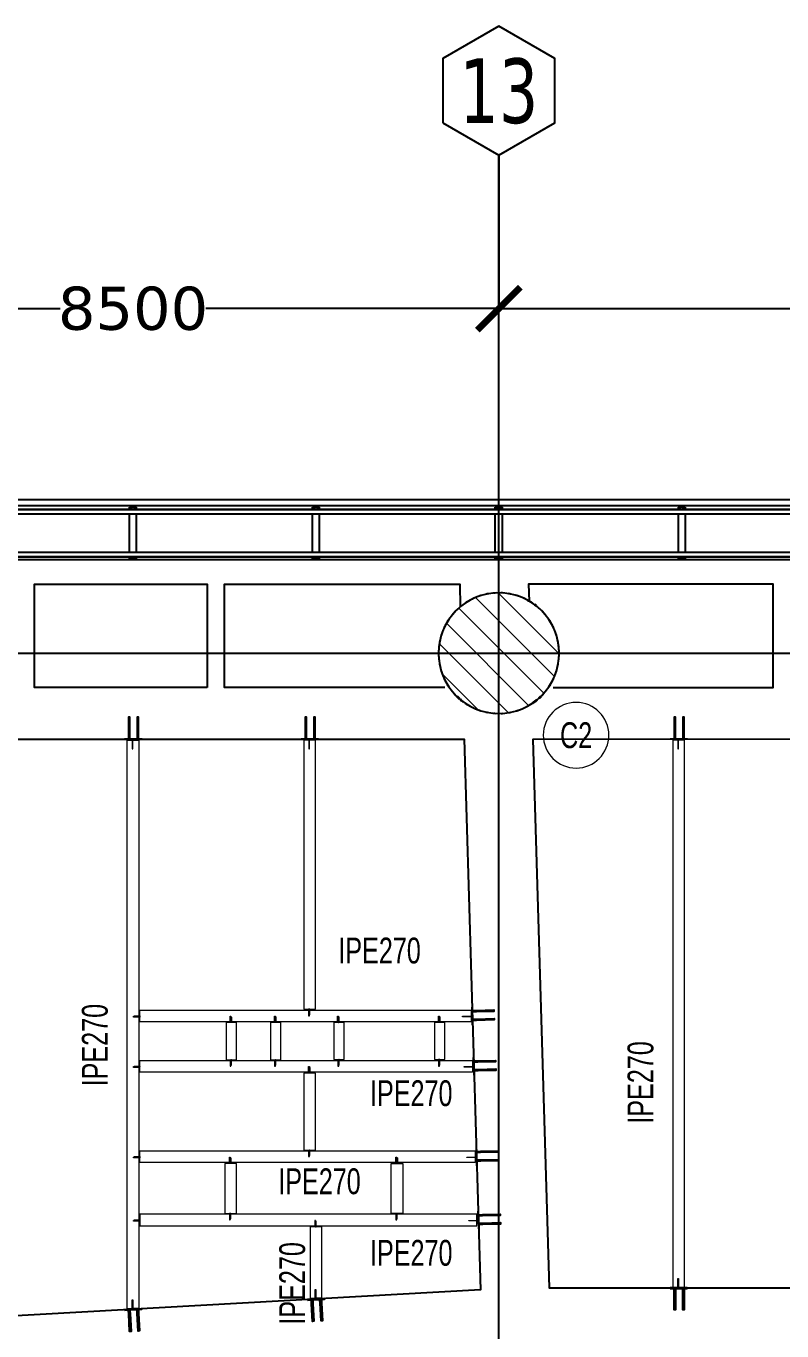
# Model space of a CAD drawing. Header units: millimetres. Extents: x -6598 to 74598, y -11659 to 33736.
# Drawn here: x 45507 to 54289, y 17631 to 32781 of the extents above; entities that cross this region are included whole.
import ezdxf
from ezdxf.enums import TextEntityAlignment as Align

# ---------------------------------------------------------------- set-up
doc = ezdxf.new("R2010")
doc.units = ezdxf.units.MM
for name, color, linetype, lineweight in [('0-3', 50, 'Continuous', 5), ('E_B_PLACA-1', 10, 'Continuous', 25), ('E_B_PLACA-2', 31, 'Continuous', 25), ('E_COLUMNAS', 1, 'Continuous', 18), ('E_COLUMNAS-2', 1, 'Continuous', 25), ('E_COLUMNAS-4', 1, 'Continuous', 35), ('E_TEXTO', 3, 'Continuous', 9), ('E_VIGAS-1', 31, 'Continuous', 25), ('E_VIGAS-2', 10, 'Continuous', 25), ('HCB-VIGAS', 4, 'Continuous', 15), ('S-COLS-HDLN-1', 52, 'Continuous', 35)]:
    doc.layers.add(name, color=color, linetype=linetype, lineweight=lineweight)
for name, color, linetype in [('COTAS', 8, 'Continuous'), ('HCB-EJES', 1, 'Continuous'), ('HCB-PLATINAS', 5, 'Continuous'), ('HCB-ROTULOS', 2, 'Continuous')]:
    doc.layers.add(name, color=color, linetype=linetype)
doc.styles.add('Arial Narrow', font='', dxfattribs={"width": 0.85, "height": 0.3})
doc.styles.add('Arial Narrow_2', font='', dxfattribs={"width": 0.85, "height": 0.3})
doc.styles.add('ROMANT', font='romant.shx', dxfattribs={"width": 0.8})
doc.styles.add('VERDANA', font='verdana.ttf')
doc.styles.get('Arial Narrow').set_extended_font_data('Arial Narrow')
doc.styles.get('Arial Narrow_2').set_extended_font_data('Arial Narrow')
doc.dimstyles.new('1.125', dxfattribs={"dimscale": 0, "dimtxt": 500, "dimasz": 500, "dimexe": 4, "dimexo": 4, "dimgap": 15, "dimtad": 0, "dimdec": 0, "dimzin": 4, "dimdsep": 46, "dimtxsty": 'ROMANT', "dimblk": 'ARCHTICK', "dimcen": -10, "dimclrd": 256, "dimclrt": 3, "dimadec": 0, "dimazin": 0, "dimtfac": 1, "dimtdec": 0, "dimtix": 1, "dimtmove": 0, "dimatfit": 0, "dimldrblk": 'OBLIQUE', "dimfxl": 0.05, "dimtolj": 1, "dimtzin": 0, "dimarcsym": 0})

# ---------------------------------------------------------------- blocks, each defined once
blk = doc.blocks.new('EST_SFM_VIGA-METALICA-SECCION-C - EST_SFM_VIGA-METALICA-UPN160-1558388-_30_00m_N_E_-NIVEL-8 DOC')
at = {"layer": 'E_VIGAS-1'}
for p, q in [((30.124, 0.018), (-30.263, 0.018)), ((-30.258, -0.047), (30.118, -0.047))]:
    blk.add_line(p, q, dxfattribs=at)
blk = doc.blocks.new('EST_SFM_VIGA-METALICA-SECCION-C - EST_SFM_VIGA-METALICA-UPN100-1526554-_30_00m_N_E_-NIVEL-8 DOC')
at = {"layer": 'E_VIGAS-2'}
for p, q in [((34.942, 0.018), (-34.929, 0.018)), ((-34.929, -0.032), (34.942, -0.032))]:
    blk.add_line(p, q, dxfattribs=at)
blk = doc.blocks.new('EST_SFM_VIGA-METALICA-SECCION-C - EST_SFM_VIGA-METALICA-UPN100-1526616-_30_00m_N_E_-NIVEL-8 DOC')
at = {"layer": 'E_VIGAS-2'}
for p, q in [((34.044, 0.032), (-34.827, 0.032)), ((-34.827, -0.018), (34.044, -0.018))]:
    blk.add_line(p, q, dxfattribs=at)
blk = doc.blocks.new('DCTIB_CNI_EST_MOD-1A-FAC_0001_rvt-2-_30_00m_N_E_-NIVEL-8 DOC')
at = {"layer": 'E_B_PLACA-1'}
for p, q in [((-75.147, 167.83), (-5.177, 167.83)), ((-5.727, 167.28), (-74.597, 167.28))]:
    blk.add_line(p, q, dxfattribs=at)
at = {"layer": 'E_B_PLACA-2'}
for p, q in [((-5.177, 167.83), (-75.147, 167.83)), ((-74.597, 167.28), (-5.727, 167.28))]:
    blk.add_line(p, q, dxfattribs=at)
at = {"layer": 'E_VIGAS-1'}
for p, q in [((-27.454, 167.859), (-27.426, 167.859)), ((-27.454, 167.858), (-27.454, 167.859)), ((-27.372, 167.858), (-27.454, 167.858)), ((-27.454, 167.83), (-27.454, 167.858)), ((-27.415, 167.864), (-27.415, 167.878)), ((-27.415, 167.859), (-27.415, 167.864)), ((-27.41, 167.878), (-27.41, 167.864)), ((-27.41, 167.864), (-27.41, 167.859)), ((-27.399, 167.859), (-27.372, 167.859)), ((-27.372, 167.859), (-27.372, 167.858)), ((-27.372, 167.83), (-27.372, 167.858)), ((-25.328, 167.859), (-25.3, 167.859)), ((-25.328, 167.858), (-25.328, 167.859)), ((-25.246, 167.858), (-25.328, 167.858)), ((-25.328, 167.83), (-25.328, 167.858)), ((-25.29, 167.864), (-25.29, 167.878)), ((-25.29, 167.859), (-25.29, 167.864)), ((-25.285, 167.878), (-25.285, 167.864)), ((-25.285, 167.864), (-25.285, 167.859)), ((-25.274, 167.859), (-25.246, 167.859)), ((-25.246, 167.859), (-25.246, 167.858)), ((-25.246, 167.83), (-25.246, 167.858)), ((-23.203, 167.859), (-23.175, 167.859)), ((-23.203, 167.858), (-23.203, 167.859)), ((-23.121, 167.858), (-23.203, 167.858)), ((-23.203, 167.83), (-23.203, 167.858)), ((-23.164, 167.864), (-23.164, 167.878)), ((-23.164, 167.859), (-23.164, 167.864)), ((-23.159, 167.878), (-23.159, 167.864)), ((-23.159, 167.864), (-23.159, 167.859)), ((-23.149, 167.859), (-23.121, 167.859)), ((-23.121, 167.859), (-23.121, 167.858)), ((-23.121, 167.83), (-23.121, 167.858)), ((-21.078, 167.858), (-21.078, 167.859)), ((-21.078, 167.859), (-21.05, 167.859)), ((-20.996, 167.858), (-21.078, 167.858)), ((-21.078, 167.858), (-21.078, 167.83)), ((-21.04, 167.864), (-21.04, 167.878)), ((-21.04, 167.859), (-21.04, 167.864)), ((-21.035, 167.878), (-21.035, 167.864)), ((-21.035, 167.864), (-21.035, 167.859)), ((-21.024, 167.859), (-20.996, 167.859)), ((-20.996, 167.859), (-20.996, 167.858)), ((-20.996, 167.858), (-20.996, 167.83)), ((-27.454, 167.26), (-27.454, 167.28)), ((-27.372, 167.26), (-27.454, 167.26)), ((-27.372, 167.26), (-27.372, 167.28)), ((-25.328, 167.263), (-25.328, 167.28)), ((-25.246, 167.263), (-25.328, 167.263)), ((-25.246, 167.263), (-25.246, 167.28)), ((-23.203, 167.263), (-23.203, 167.28)), ((-23.121, 167.263), (-23.203, 167.263)), ((-23.121, 167.263), (-23.121, 167.28)), ((-21.078, 167.28), (-21.078, 167.263)), ((-20.996, 167.263), (-21.078, 167.263)), ((-20.996, 167.28), (-20.996, 167.263))]:
    blk.add_line(p, q, dxfattribs=at)
for points, knots in [([(-27.415, 167.864), (-27.415, 167.863), (-27.415, 167.862), (-27.417, 167.86), (-27.419, 167.86), (-27.42, 167.859), (-27.421, 167.859), (-27.423, 167.859), (-27.424, 167.859), (-27.426, 167.859)], [0, 0, 0, 0, 0.285714, 0.428571, 0.571429, 0.678571, 0.732143, 0.785714, 1, 1, 1, 1]), ([(-27.426, 167.859), (-27.425, 167.859), (-27.423, 167.859), (-27.421, 167.859), (-27.419, 167.86), (-27.417, 167.86), (-27.415, 167.862), (-27.415, 167.863), (-27.415, 167.864)], [0, 0, 0, 0, 0.142857, 0.285714, 0.428571, 0.571429, 0.785714, 1, 1, 1, 1]), ([(-27.41, 167.864), (-27.41, 167.863), (-27.41, 167.862), (-27.408, 167.86), (-27.407, 167.86), (-27.405, 167.859), (-27.404, 167.859), (-27.402, 167.859), (-27.401, 167.859), (-27.399, 167.859)], [0, 0, 0, 0, 0.285714, 0.428571, 0.571429, 0.678571, 0.732143, 0.785714, 1, 1, 1, 1]), ([(-27.399, 167.859), (-27.4, 167.859), (-27.402, 167.859), (-27.404, 167.859), (-27.406, 167.86), (-27.408, 167.86), (-27.41, 167.862), (-27.41, 167.863), (-27.41, 167.864)], [0, 0, 0, 0, 0.142857, 0.285714, 0.428571, 0.571429, 0.785714, 1, 1, 1, 1]), ([(-25.29, 167.864), (-25.29, 167.863), (-25.29, 167.862), (-25.292, 167.86), (-25.293, 167.86), (-25.295, 167.859), (-25.296, 167.859), (-25.297, 167.859), (-25.299, 167.859), (-25.3, 167.859)], [0, 0, 0, 0, 0.285714, 0.428571, 0.571429, 0.678571, 0.732143, 0.785714, 1, 1, 1, 1]), ([(-25.3, 167.859), (-25.299, 167.859), (-25.298, 167.859), (-25.295, 167.859), (-25.293, 167.86), (-25.291, 167.86), (-25.29, 167.862), (-25.29, 167.863), (-25.29, 167.864)], [0, 0, 0, 0, 0.142857, 0.285714, 0.428571, 0.571429, 0.785714, 1, 1, 1, 1]), ([(-25.285, 167.864), (-25.285, 167.863), (-25.284, 167.862), (-25.283, 167.86), (-25.281, 167.86), (-25.28, 167.859), (-25.279, 167.859), (-25.277, 167.859), (-25.275, 167.859), (-25.274, 167.859)], [0, 0, 0, 0, 0.285714, 0.428571, 0.571429, 0.678571, 0.732143, 0.785714, 1, 1, 1, 1]), ([(-25.274, 167.859), (-25.275, 167.859), (-25.276, 167.859), (-25.279, 167.859), (-25.281, 167.86), (-25.283, 167.86), (-25.284, 167.862), (-25.285, 167.863), (-25.285, 167.864)], [0, 0, 0, 0, 0.142857, 0.285714, 0.428571, 0.571429, 0.785714, 1, 1, 1, 1]), ([(-23.164, 167.864), (-23.164, 167.863), (-23.165, 167.862), (-23.166, 167.86), (-23.168, 167.86), (-23.169, 167.859), (-23.17, 167.859), (-23.172, 167.859), (-23.174, 167.859), (-23.175, 167.859)], [0, 0, 0, 0, 0.285714, 0.428571, 0.571429, 0.678571, 0.732143, 0.785714, 1, 1, 1, 1]), ([(-23.175, 167.859), (-23.174, 167.859), (-23.173, 167.859), (-23.17, 167.859), (-23.168, 167.86), (-23.166, 167.86), (-23.165, 167.862), (-23.164, 167.863), (-23.164, 167.864)], [0, 0, 0, 0, 0.142857, 0.285714, 0.428571, 0.571429, 0.785714, 1, 1, 1, 1]), ([(-23.159, 167.864), (-23.159, 167.863), (-23.159, 167.862), (-23.157, 167.86), (-23.156, 167.86), (-23.154, 167.859), (-23.153, 167.859), (-23.152, 167.859), (-23.15, 167.859), (-23.149, 167.859)], [0, 0, 0, 0, 0.285714, 0.428571, 0.571429, 0.678571, 0.732143, 0.785714, 1, 1, 1, 1]), ([(-23.149, 167.859), (-23.15, 167.859), (-23.151, 167.859), (-23.154, 167.859), (-23.156, 167.86), (-23.158, 167.86), (-23.159, 167.862), (-23.159, 167.863), (-23.159, 167.864)], [0, 0, 0, 0, 0.142857, 0.285714, 0.428571, 0.571429, 0.785714, 1, 1, 1, 1]), ([(-21.05, 167.859), (-21.049, 167.859), (-21.048, 167.859), (-21.045, 167.859), (-21.043, 167.86), (-21.041, 167.86), (-21.04, 167.862), (-21.04, 167.863), (-21.04, 167.864)], [0, 0, 0, 0, 0.142857, 0.285714, 0.428571, 0.571429, 0.785714, 1, 1, 1, 1]), ([(-21.04, 167.864), (-21.04, 167.863), (-21.04, 167.862), (-21.042, 167.86), (-21.043, 167.86), (-21.045, 167.859), (-21.046, 167.859), (-21.047, 167.859), (-21.049, 167.859), (-21.05, 167.859)], [0, 0, 0, 0, 0.285714, 0.428571, 0.571429, 0.678571, 0.732143, 0.785714, 1, 1, 1, 1]), ([(-21.024, 167.859), (-21.025, 167.859), (-21.026, 167.859), (-21.029, 167.859), (-21.031, 167.86), (-21.033, 167.86), (-21.034, 167.862), (-21.035, 167.863), (-21.035, 167.864)], [0, 0, 0, 0, 0.142857, 0.285714, 0.428571, 0.571429, 0.785714, 1, 1, 1, 1]), ([(-21.035, 167.864), (-21.035, 167.863), (-21.034, 167.862), (-21.033, 167.86), (-21.031, 167.86), (-21.03, 167.859), (-21.029, 167.859), (-21.027, 167.859), (-21.025, 167.859), (-21.024, 167.859)], [0, 0, 0, 0, 0.285714, 0.428571, 0.571429, 0.678571, 0.732143, 0.785714, 1, 1, 1, 1])]:
    blk.add_open_spline(points, degree=3, knots=knots, dxfattribs=at)
at = {"layer": 'E_VIGAS-2'}
for p, q in [((-27.454, 167.33), (-27.454, 167.78)), ((-27.372, 167.33), (-27.372, 167.78)), ((-25.328, 167.33), (-25.328, 167.78)), ((-25.246, 167.33), (-25.246, 167.78)), ((-23.203, 167.33), (-23.203, 167.78)), ((-23.121, 167.33), (-23.121, 167.78)), ((-21.078, 167.78), (-21.078, 167.33)), ((-20.996, 167.78), (-20.996, 167.33))]:
    blk.add_line(p, q, dxfattribs=at)
at = {"layer": 'E_VIGAS-1'}
for name, p in [('EST_SFM_VIGA-METALICA-SECCION-C - EST_SFM_VIGA-METALICA-UPN160-1558388-_30_00m_N_E_-NIVEL-8 DOC', (-40.095, 167.925)), ('EST_SFM_VIGA-METALICA-SECCION-C - EST_SFM_VIGA-METALICA-UPN100-1526554-_30_00m_N_E_-NIVEL-8 DOC', (-40.169, 167.812)), ('EST_SFM_VIGA-METALICA-SECCION-C - EST_SFM_VIGA-METALICA-UPN100-1526616-_30_00m_N_E_-NIVEL-8 DOC', (-39.77, 167.298))]:
    blk.add_blockref(name, p, dxfattribs=at)
blk = doc.blocks.new('EST_SCM_COLUMNA-SECCION-CIRCULAR - EST_SCM_COLUMNA-CONCRETO-CIRCULAR_Ø_140cm-V32-_30_00m_N_E_-NIVEL-8 DOC')
at = {"layer": 'E_COLUMNAS'}
h = blk.add_hatch(dxfattribs=at)
h.set_pattern_fill('FP_26', color=256, style=0, pattern_type=2)
h.set_pattern_definition([(135, (23.162, -166.162), (-0.15909903, -0.15909903), [])])
h.paths.add_polyline_path([(0, -0.7), (0.091, -0.694), (0.189, -0.673), (0.268, -0.647), (0.35, -0.606), (0.426, -0.555), (0.495, -0.495), (0.555, -0.426), (0.606, -0.35), (0.647, -0.268), (0.676, -0.181), (0.695, -0.081), (0.7, 0), (0.694, 0.091), (0.676, 0.181), (0.647, 0.268), (0.606, 0.35), (0.555, 0.426), (0.489, 0.5), (0.426, 0.555), (0.35, 0.606), (0.268, 0.647), (0.181, 0.676), (0.091, 0.694), (0, 0.7), (-0.097, 0.693), (-0.181, 0.676), (-0.268, 0.647), (-0.35, 0.606), (-0.426, 0.555), (-0.495, 0.495), (-0.555, 0.426), (-0.606, 0.35), (-0.647, 0.268), (-0.676, 0.181), (-0.695, 0.079), (-0.7, 0), (-0.694, -0.091), (-0.676, -0.181), (-0.647, -0.268), (-0.606, -0.35), (-0.555, -0.426), (-0.489, -0.5), (-0.426, -0.555), (-0.35, -0.606), (-0.268, -0.647), (-0.181, -0.676), (-0.091, -0.694)])
at = {"layer": 'E_COLUMNAS-2'}
for start, end in [(0, 180), (180, 0)]:
    blk.add_arc((0, 0), 0.7, start, end, dxfattribs=at)
blk = doc.blocks.new('_ArchTick')
at = {"color": 0, "linetype": 'ByBlock', "const_width": 0.15}
blk.add_lwpolyline([(-0.5, -0.5), (0.5, 0.5)], dxfattribs=at)
blk = doc.blocks.new('*D514')
at = {"layer": 'COTAS', "color": 0, "lineweight": -2, "transparency": 16777216}
for p, q in [((42500, 31277), (42500, 29496)), ((51000, 31277), (51000, 29496))]:
    blk.add_line(p, q, dxfattribs=at)
at = {"layer": 'COTAS', "lineweight": -2, "transparency": 16777216}
for p, q in [((42500, 29500), (45904, 29500)), ((51000, 29500), (47596, 29500))]:
    blk.add_line(p, q, dxfattribs=at)
at = {"layer": 'Defpoints', "color": 0, "transparency": 16777216}
for p in [(42500, 31281), (51000, 31281), (42500, 29500)]:
    blk.add_point(p, dxfattribs=at)
at = {"layer": 'COTAS', "lineweight": -2, "transparency": 16777216, "xscale": 500, "yscale": 500, "zscale": 500, "rotation": 180}
blk.add_blockref('_ArchTick', (42500, 29500), dxfattribs=at)
at = {"layer": 'COTAS', "lineweight": -2, "transparency": 16777216, "xscale": 500, "yscale": 500, "zscale": 500}
blk.add_blockref('_ArchTick', (51000, 29500), dxfattribs=at)
at = {"layer": 'COTAS', "color": 3, "transparency": 16777216, "insert": (46750, 29500), "char_height": 500, "attachment_point": 5, "style": 'VERDANA'}
blk.add_mtext('\\A1;8500', dxfattribs=at)
blk = doc.blocks.new('_Oblique')
at = {"color": 0, "linetype": 'ByBlock', "lineweight": -2}
blk.add_line((-0.5, -0.5), (0.5, 0.5), dxfattribs=at)
blk = doc.blocks.new('*D515')
at = {"layer": 'COTAS', "color": 0, "lineweight": -2, "transparency": 16777216}
for p, q in [((51000, 31277), (51000, 29496)), ((59500, 31277), (59500, 29496))]:
    blk.add_line(p, q, dxfattribs=at)
at = {"layer": 'COTAS', "lineweight": -2, "transparency": 16777216}
for p, q in [((51000, 29500), (54404, 29500)), ((59500, 29500), (56096, 29500))]:
    blk.add_line(p, q, dxfattribs=at)
at = {"layer": 'Defpoints', "color": 0, "transparency": 16777216}
for p in [(51000, 31281), (59500, 31281), (51000, 29500)]:
    blk.add_point(p, dxfattribs=at)
at = {"layer": 'COTAS', "lineweight": -2, "transparency": 16777216, "xscale": 500, "yscale": 500, "zscale": 500, "rotation": 180}
blk.add_blockref('_ArchTick', (51000, 29500), dxfattribs=at)
at = {"layer": 'COTAS', "lineweight": -2, "transparency": 16777216, "xscale": 500, "yscale": 500, "zscale": 500}
blk.add_blockref('_ArchTick', (59500, 29500), dxfattribs=at)
at = {"layer": 'COTAS', "color": 3, "transparency": 16777216, "insert": (55250, 29500), "char_height": 500, "attachment_point": 5, "style": 'VERDANA'}
blk.add_mtext('\\A1;8500', dxfattribs=at)
blk = doc.blocks.new('CNI_TAG COLUMNAS CONCRETO MARCA - CNI_COLUMNA CONCRETO-582370-PLANTA TIPO PISO 18 A PISO 23')
at = {"layer": 'E_TEXTO'}
for start, end in [(360, 180), (180, 360)]:
    blk.add_arc((0.00026, -0.00015), 0.00254, start, end, dxfattribs=at)

msp = doc.modelspace()

# ---------------------------------------------------------------- linework, layer by layer
at = {"layer": 'E_COLUMNAS-2'}
for start, end in [(121.72914, 123.12847), (114.45401, 116.14296), (107.16701, 109.15746), (99.8595, 102.172), (92.51187, 95.18659), (85.06808, 88.20122), (78.03966, 81.21592), (71.05636, 74.2307), (64.07403, 65.56573), (53.52468, 59.1001), (144.49002, 148.81097), (136.82281, 141.74303), (134.41505, 134.69427), (130.57451, 134.41505), (128.99681, 130.57451), (45.58469, 51.77135), (45.30561, 45.58469), (38.2569, 43.17742), (31.18899, 35.50998), (151.73052, 155.91377), (24.0862, 28.2695), (165.93614, 170.50401), (158.85678, 163.09326), (16.90669, 21.14323), (9.49586, 14.06384), (173.48786, 179.52818), (180.47182, 187.00815), (172.99185, 173.48182), (0.47183, 7.00811), (352.99189, 359.52817), (189.49599, 194.06386), (345.93616, 350.50414), (196.90674, 201.14322), (204.08623, 208.26948), (331.7305, 335.9138), (338.85677, 343.09331), (211.18903, 215.50998), (220.88149, 223.17719), (316.82258, 319.11858), (324.49002, 328.81101), (229.50593, 229.703), (235.10062, 238.28257), (242.30676, 245.46905), (302.9896, 303.62661), (309.81935, 311.74667), (250.01951, 252.65327), (257.55463, 259.83566), (264.9331, 267.0166), (272.25464, 274.19634), (279.54918, 281.37512), (286.82882, 288.55308)]:
    msp.add_arc((51000, 25500.1), 700, start, end, dxfattribs=at)
at = {"layer": 'E_VIGAS-1', "color": 30, "true_color": 0xf26722}
for points in [[(61900.1, 26585.6), (6100.1, 26585.6), (6100.1, -1095.8), (61900.1, -1095.8)], [(47610.9, 25101), (45606.8, 25101), (45606.8, 26300.5), (47610.9, 26300.5)], [(42900.1, 17668.2), (42900.1, 24499.9), (50596.5, 24499.9), (50785.2, 18107.3)]]:
    msp.add_lwpolyline(points, close=True, dxfattribs=at)
for points in [[(50370.7, 25099.9), (47810.9, 25099.9), (47810.9, 26300.5), (50545.1, 26300.5), (50552.6, 26038.4)], [(51629.4, 25099.9), (54189.3, 25099.9), (54189.3, 26300.5), (51345.4, 26300.5), (51351, 26105.7)], [(59100.3, 17630.6), (59097.9, 24499.9), (51396.9, 24497.5), (51584.9, 18130.1), (56200.1, 18130.1), (56200.1, 17630.2)]]:
    msp.add_lwpolyline(points, dxfattribs=at)
at = {"layer": 'HCB-EJES'}
for p, q in [((51000.1, -5780.2), (51000.1, 31280.5)), ((-5098.2, 25500), (73098.4, 25500))]:
    msp.add_line(p, q, dxfattribs=at)
at = {"layer": 'HCB-PLATINAS', "color": 5}
for points in [[(46700.6, 24507.4), (46704.3, 24505.9), (46707.9, 24507.4), (46709.9, 24508.2), (46712.3, 24513.9), (46712.3, 24551.4), (46712.3, 24755.9), (46696.3, 24755.9), (46696.3, 24551.4), (46696.3, 24513.9), (46698.6, 24508.2)], [(46800.6, 24507.4), (46804.3, 24505.9), (46807.9, 24507.4), (46809.9, 24508.2), (46812.3, 24513.9), (46812.3, 24551.4), (46812.3, 24755.9), (46796.3, 24755.9), (46796.3, 24551.4), (46796.3, 24513.9), (46798.6, 24508.2)], [(48753, 24507.4), (48756.6, 24505.9), (48760.2, 24507.4), (48762.2, 24508.2), (48764.6, 24513.9), (48764.6, 24551.4), (48764.6, 24755.9), (48748.6, 24755.9), (48748.6, 24551.4), (48748.6, 24513.9), (48750.9, 24508.2)], [(48853, 24507.4), (48856.6, 24505.9), (48860.2, 24507.4), (48862.2, 24508.2), (48864.6, 24513.9), (48864.6, 24551.4), (48864.6, 24755.9), (48848.6, 24755.9), (48848.6, 24551.4), (48848.6, 24513.9), (48850.9, 24508.2)], [(53040.5, 24507.4), (53044.1, 24505.9), (53047.7, 24507.4), (53049.7, 24508.2), (53052.1, 24513.9), (53052.1, 24551.4), (53052.1, 24755.9), (53036.1, 24755.9), (53036.1, 24551.4), (53036.1, 24513.9), (53038.4, 24508.2)], [(53140.5, 24507.4), (53144.1, 24505.9), (53147.7, 24507.4), (53149.7, 24508.2), (53152.1, 24513.9), (53152.1, 24551.4), (53152.1, 24755.9), (53136.1, 24755.9), (53136.1, 24551.4), (53136.1, 24513.9), (53138.4, 24508.2)], [(50694.7, 21338.3), (50693.1, 21341.9), (50694.5, 21345.5), (50695.3, 21347.6), (50700.8, 21350.1), (50738.3, 21351.3), (50942.7, 21357.5), (50943.2, 21341.5), (50738.8, 21335.3), (50701.3, 21334.1), (50695.6, 21336.3)], [(50697.7, 21238.4), (50696.1, 21241.9), (50697.5, 21245.6), (50698.3, 21247.7), (50703.9, 21250.2), (50741.4, 21251.3), (50945.8, 21257.5), (50946.2, 21241.5), (50741.8, 21235.3), (50704.4, 21234.2), (50698.6, 21236.3)], [(50697.7, 21238.4), (50696.1, 21241.9), (50697.5, 21245.6), (50698.3, 21247.7), (50703.9, 21250.2), (50741.4, 21251.3), (50945.8, 21257.5), (50946.2, 21241.5), (50741.8, 21235.3), (50704.4, 21234.2), (50698.6, 21236.3)], [(50712.4, 20753.3), (50710.8, 20756.9), (50712.2, 20760.5), (50713, 20762.6), (50718.6, 20765.1), (50756.1, 20766.3), (50960.5, 20772.5), (50961, 20756.5), (50756.6, 20750.3), (50719.1, 20749.1), (50713.3, 20751.3)], [(50715.5, 20653.4), (50713.9, 20656.9), (50715.3, 20660.6), (50716, 20662.7), (50721.6, 20665.2), (50759.1, 20666.3), (50963.5, 20672.5), (50964, 20656.5), (50759.6, 20650.3), (50722.1, 20649.2), (50716.4, 20651.3)], [(50715.5, 20653.4), (50713.9, 20656.9), (50715.3, 20660.6), (50716, 20662.7), (50721.6, 20665.2), (50759.1, 20666.3), (50963.5, 20672.5), (50964, 20656.5), (50759.6, 20650.3), (50722.1, 20649.2), (50716.4, 20651.3)], [(50744.3, 19704), (50742.7, 19707.6), (50744.1, 19711.2), (50744.8, 19713.3), (50750.4, 19715.8), (50787.9, 19716.9), (50992.3, 19723.1), (50992.8, 19707.2), (50788.4, 19701), (50750.9, 19699.8), (50745.2, 19702)], [(50747.3, 19604), (50745.7, 19607.6), (50747.1, 19611.3), (50747.9, 19613.3), (50753.5, 19615.9), (50790.9, 19617), (50995.3, 19623.2), (50995.8, 19607.2), (50791.4, 19601), (50753.9, 19599.9), (50748.2, 19602)], [(50747.3, 19604), (50745.7, 19607.6), (50747.1, 19611.3), (50747.9, 19613.3), (50753.5, 19615.9), (50790.9, 19617), (50995.3, 19623.2), (50995.8, 19607.2), (50791.4, 19601), (50753.9, 19599.9), (50748.2, 19602)], [(50766.6, 18969), (50765, 18972.6), (50766.4, 18976.3), (50767.1, 18978.3), (50772.7, 18980.9), (50810.2, 18982), (51014.6, 18988.2), (51015.1, 18972.2), (50810.7, 18966), (50773.2, 18964.9), (50767.5, 18967)], [(50769.6, 18869.1), (50768, 18872.7), (50769.4, 18876.3), (50770.2, 18878.4), (50775.8, 18880.9), (50813.2, 18882), (51017.6, 18888.2), (51018.1, 18872.2), (50813.7, 18866), (50776.2, 18864.9), (50770.5, 18867.1)], [(50769.6, 18869.1), (50768, 18872.7), (50769.4, 18876.3), (50770.2, 18878.4), (50775.8, 18880.9), (50813.2, 18882), (51017.6, 18888.2), (51018.1, 18872.2), (50813.7, 18866), (50776.2, 18864.9), (50770.5, 18867.1)], [(53040.5, 18122.7), (53044.1, 18124.2), (53047.7, 18122.7), (53049.8, 18121.8), (53052.1, 18116.2), (53052.1, 18078.7), (53052.1, 17874.2), (53036.1, 17874.2), (53036.1, 18078.7), (53036.1, 18116.2), (53038.4, 18121.8)], [(53140.5, 18122.7), (53144.1, 18124.2), (53147.7, 18122.7), (53149.8, 18121.8), (53152.1, 18116.2), (53152.1, 18078.7), (53152.1, 17874.2), (53136.1, 17874.2), (53136.1, 18078.7), (53136.1, 18116.2), (53138.4, 18121.8)], [(46800.9, 17877.9), (46804.5, 17879.6), (46808.2, 17878.3), (46810.3, 17877.6), (46812.9, 17872.1), (46815, 17834.7), (46826.4, 17630.5), (46810.4, 17629.6), (46799, 17833.8), (46796.9, 17871.2), (46799, 17877)], [(48826.1, 17990.7), (48829.6, 17992.4), (48833.3, 17991.1), (48835.4, 17990.4), (48838, 17984.9), (48840.1, 17947.4), (48851.5, 17743.2), (48835.5, 17742.4), (48824.1, 17946.5), (48822, 17984), (48824.1, 17989.8)], [(48925.9, 17996.3), (48929.4, 17998), (48933.1, 17996.7), (48935.2, 17996), (48937.9, 17990.4), (48940, 17953), (48951.3, 17748.8), (48935.3, 17747.9), (48924, 17952.1), (48921.9, 17989.5), (48923.9, 17995.3)], [(46701.1, 17872.4), (46704.6, 17874.1), (46708.3, 17872.8), (46710.4, 17872.1), (46713.1, 17866.5), (46715.2, 17829.1), (46726.5, 17624.9), (46710.5, 17624), (46699.2, 17828.2), (46697.1, 17865.7), (46699.1, 17871.4)]]:
    msp.add_lwpolyline(points, close=True, dxfattribs=at)
at = {"layer": 'HCB-PLATINAS', "color": 4}
for points in [[(46650.2, 24505.9), (46850.2, 24505.9), (46850.2, 24499.9), (46650.2, 24499.9)], [(48702.5, 24505.9), (48902.5, 24505.9), (48902.5, 24499.9), (48702.5, 24499.9)], [(52990, 24505.9), (53190, 24505.9), (53190, 24499.9), (52990, 24499.9)], [(50697.8, 21187.9), (50691.7, 21387.8), (50685.7, 21387.6), (50691.8, 21187.7)], [(50715.5, 20602.9), (50709.4, 20802.8), (50703.4, 20802.6), (50709.5, 20602.7)], [(50747.3, 19553.5), (50741.3, 19753.4), (50735.3, 19753.3), (50741.3, 19553.4)], [(50769.6, 18818.6), (50763.6, 19018.5), (50757.6, 19018.3), (50763.6, 18818.4)], [(52990, 18124.2), (53190, 18124.2), (53190, 18130.2), (52990, 18130.2)], [(46650.6, 17871.1), (46850.3, 17882.2), (46850, 17888.2), (46650.3, 17877.1)], [(48775.6, 17989.4), (48975.3, 18000.5), (48974.9, 18006.5), (48775.2, 17995.4)]]:
    msp.add_lwpolyline(points, close=True, dxfattribs=at)
at = {"layer": 'HCB-ROTULOS'}
msp.add_lwpolyline([(50350.6, 31655.5), (51000.1, 31280.5), (51649.6, 31655.5), (51649.6, 32405.5), (51000.1, 32780.5), (50350.6, 32405.5)], close=True, dxfattribs=at)
at = {"layer": 'HCB-VIGAS'}
for points in [[(46682.5, 24489.9), (46817.5, 24489.9), (46817.2, 17896.4), (46682.4, 17888.9)], [(46740.9, 24499.9), (46740.9, 24389.9), (46746.9, 24389.9), (46746.9, 24499.9)], [(48735, 21365.2), (48870, 21365.2), (48870, 24489.9), (48735, 24489.9)], [(48793.2, 24499.9), (48793.2, 24389.9), (48799.2, 24389.9), (48799.2, 24499.9)], [(53022.5, 18140.2), (53157.5, 18140.2), (53157.5, 24489.9), (53022.5, 24489.9)], [(53080.7, 24499.9), (53080.7, 24389.9), (53086.7, 24389.9), (53086.7, 24499.9)], [(48799.2, 21365.2), (48789.2, 21365.2), (48789.2, 21291), (48799.2, 21291)], [(48805.8, 21365.2), (48799.2, 21365.2), (48799.2, 21301), (48805.8, 21301)], [(46827.5, 21284.4), (46827.5, 21274.4), (46753.3, 21274.4), (46753.3, 21284.4)], [(46827.5, 21291), (46827.5, 21284.4), (46763.3, 21284.4), (46763.3, 21291)], [(50677.3, 21220.2), (46827.5, 21220.2), (46827.5, 21355.2), (50677.3, 21355.2)], [(47830.2, 20780.4), (47950.2, 20780.4), (47950.2, 21210.2), (47830.2, 21210.2)], [(47887.1, 21220.2), (47877.1, 21220.2), (47877.1, 21284.5), (47887.1, 21284.5)], [(47893.3, 21210.3), (47887.1, 21210.3), (47887.1, 21274.5), (47893.3, 21274.5)], [(48347.4, 20780.5), (48467.4, 20780.5), (48467.4, 21210.2), (48347.4, 21210.2)], [(48404.3, 21220.2), (48394.3, 21220.2), (48394.3, 21284.4), (48404.3, 21284.4)], [(48410.5, 21210.2), (48404.3, 21210.2), (48404.3, 21274.4), (48410.5, 21274.4)], [(49082.5, 20780.6), (49202.5, 20780.6), (49202.5, 21210.2), (49082.5, 21210.2)], [(49135.9, 21220.2), (49125.9, 21220.2), (49125.9, 21284.3), (49135.9, 21284.3)], [(49142.1, 21210), (49135.9, 21210), (49135.9, 21274.3), (49142.1, 21274.3)], [(50252.6, 20780.9), (50372.6, 20780.9), (50372.6, 21210.2), (50252.6, 21210.2)], [(50309.4, 21220.2), (50299.4, 21220.2), (50299.4, 21284.1), (50309.4, 21284.1)], [(50315.7, 21210.2), (50309.5, 21210.2), (50309.4, 21274.1), (50315.6, 21274.1)], [(50688.7, 21284.4), (50688.7, 21278.4), (50578.7, 21278.4), (50578.7, 21284.4)], [(50693.9, 20636), (46828.6, 20635.2), (46828.6, 20770.2), (50693.9, 20771)], [(47887, 20770.4), (47877, 20770.4), (47877, 20706.2), (47887, 20706.2)], [(47893.2, 20780.4), (47887, 20780.4), (47887, 20716.2), (47893.2, 20716.2)], [(48404.3, 20770.5), (48394.3, 20770.5), (48394.3, 20706.3), (48404.3, 20706.3)], [(48410.5, 20780.5), (48404.3, 20780.5), (48404.3, 20716.3), (48410.5, 20716.3)], [(49139.4, 20770.7), (49129.4, 20770.7), (49129.4, 20706), (49139.4, 20706)], [(49145.6, 20780.7), (49139.4, 20780.7), (49139.4, 20716.4), (49145.6, 20716.4)], [(50309.4, 20780.9), (50299.4, 20780.9), (50299.4, 20706.6), (50309.4, 20706.6)], [(50315.6, 20780.9), (50309.4, 20780.9), (50309.4, 20716.6), (50315.6, 20716.6)], [(46817.5, 20699.4), (46817.5, 20689.4), (46753.3, 20689.4), (46753.3, 20699.4)], [(46828.6, 20706), (46828.6, 20699.4), (46764.3, 20699.4), (46764.3, 20706)], [(48735, 19730.9), (48870, 19730.9), (48870, 20625.6), (48735, 20625.6)], [(48799.4, 20635.6), (48789.4, 20635.6), (48789.4, 20699.3), (48799.4, 20699.3)], [(48805.6, 20625.6), (48799.4, 20625.6), (48799.4, 20689.3), (48805.6, 20689.3)], [(50706.5, 20699.4), (50706.5, 20693.4), (50596.5, 20693.4), (50596.5, 20699.4)], [(46827.5, 19720.9), (50723.9, 19720.9), (50723.9, 19585.9), (46827.5, 19585.9)], [(48799.2, 19720.9), (48789.2, 19720.9), (48789.2, 19656.7), (48799.2, 19656.7)], [(48805.8, 19730.9), (48799.2, 19730.9), (48799.2, 19666.7), (48805.8, 19666.7)], [(46827.5, 19650.1), (46827.5, 19640.1), (46753.3, 19640.1), (46753.3, 19650.1)], [(46827.5, 19656.7), (46827.5, 19650.1), (46763.3, 19650.1), (46763.3, 19656.7)], [(47815.2, 18995.9), (47950.2, 18995.9), (47950.2, 19575.9), (47815.2, 19575.9)], [(47878.8, 19585.9), (47868.8, 19585.9), (47868.8, 19650.1), (47878.8, 19650.1)], [(47886.6, 19575.9), (47878.8, 19575.9), (47878.8, 19640), (47886.6, 19640)], [(49750.2, 19575.9), (49885.2, 19575.9), (49885.2, 18995.9), (49750.2, 18995.9)], [(49813.8, 19585.9), (49803.8, 19585.9), (49803.8, 19650), (49813.8, 19650)], [(49821.5, 19575.9), (49813.8, 19575.9), (49813.8, 19640.1), (49821.5, 19640.1)], [(50738.3, 19650.1), (50738.3, 19644.1), (50628.3, 19644.1), (50628.3, 19650.1)], [(46827.5, 18850.9), (50744.9, 18850.9), (50744.9, 18985.9), (46827.5, 18985.9)], [(47879.4, 18995.9), (47869.4, 18995.9), (47869.4, 18921.7), (47879.4, 18921.7)], [(47885.6, 18995.9), (47879.4, 18995.9), (47879.4, 18931.7), (47885.6, 18931.7)], [(49814.4, 18995.9), (49804.4, 18995.9), (49804.4, 18921.7), (49814.4, 18921.7)], [(49820.6, 18995.9), (49814.4, 18995.9), (49814.4, 18931.7), (49820.6, 18931.7)], [(50748.6, 18985.9), (50748.6, 18985.9)], [(46817.5, 18915.1), (46817.5, 18905.1), (46753.3, 18905.1), (46753.3, 18915.1)], [(46827.5, 18921.7), (46827.5, 18915.1), (46763.3, 18915.1), (46763.3, 18921.7)], [(48807.5, 18007.3), (48942.5, 18014.8), (48942.5, 18840.9), (48807.5, 18840.9)], [(48871.7, 18915.1), (48861.7, 18915.1), (48861.7, 18850.9), (48871.7, 18850.9)], [(48871.7, 18840.9), (48878.3, 18840.9), (48878.3, 18905.1), (48871.7, 18905.1)], [(50760.6, 18915.1), (50760.6, 18909.1), (50650.6, 18909.1), (50650.6, 18915.1)], [(53080.7, 18130.2), (53080.7, 18240.2), (53086.7, 18240.2), (53086.7, 18130.2)], [(48865.9, 18000.5), (48865.9, 18111), (48871.9, 18111), (48871.9, 18000.8)], [(46741, 17882.1), (46741, 17992.6), (46747, 17992.6), (46747, 17882.4)]]:
    msp.add_lwpolyline(points, close=True, dxfattribs=at)
for points in [[(46817.6, 17896.4), (46682.6, 17888.9)], [(46682.6, 17878.9), (46682.6, 17878.9)], [(48942.6, 18014.7), (48807.6, 18007.2)], [(48807.6, 17997.2), (48807.6, 17997.2)]]:
    msp.add_lwpolyline(points, dxfattribs=at)
at = {"layer": 'S-COLS-HDLN-1'}
for start, end in [(60.30977, 60.68915), (59.34237, 60.22622), (51.8776, 53.37495), (225.58495, 229.41592), (311.92563, 314.41531), (229.91782, 232.11854), (232.31906, 232.58049), (232.67061, 232.90111), (302.78679, 302.91539), (304.06422, 306.04878), (306.28848, 307.92488), (308.00881, 309.61788)]:
    msp.add_arc((51000, 25500.1), 700, start, end, dxfattribs=at)

# ---------------------------------------------------------------- block references
at = {"layer": '0-3', "xscale": 1000.000000000017, "yscale": 1000.000000000017, "zscale": 1000.000000000017}
msp.add_blockref('DCTIB_CNI_EST_MOD-1A-FAC_0001_rvt-2-_30_00m_N_E_-NIVEL-8 DOC', (74162.1, -140662.4), dxfattribs=at)
at = {"layer": 'E_COLUMNAS-4', "xscale": 1000.000000000017, "yscale": 1000.000000000017, "zscale": 1000.000000000017}
msp.add_blockref('EST_SCM_COLUMNA-SECCION-CIRCULAR - EST_SCM_COLUMNA-CONCRETO-CIRCULAR_Ø_140cm-V32-_30_00m_N_E_-NIVEL-8 DOC', (51000, 25500.1), dxfattribs=at)
at = {"layer": 'E_TEXTO', "xscale": 149999.9999999996, "yscale": 149999.9999999996, "zscale": 149999.9999999996}
msp.add_blockref('CNI_TAG COLUMNAS CONCRETO MARCA - CNI_COLUMNA CONCRETO-582370-PLANTA TIPO PISO 18 A PISO 23', (51858.7, 24569.9), dxfattribs=at)

# ---------------------------------------------------------------- texts
at = {"layer": 'E_TEXTO', "style": 'Arial Narrow', "width": 0.85}
msp.add_text('C2', height=300, dxfattribs=at).set_placement((51897.8, 24547.6), align=Align.MIDDLE_CENTER)
at = {"layer": 'E_TEXTO', "char_height": 300, "width": 1206.139, "attachment_point": 1, "style": 'Arial Narrow_2'}
for insert, rotation in [((49135.2, 22197.4), 0.0001), ((46155.3, 20470), 90), ((52495.3, 20036.7), 90), ((49503.3, 20541), 0.0001), ((48437.2, 19518.6), 0.0001), ((48448.6, 17704), 90), ((49503.3, 18687.7), 0.0001)]:
    msp.add_mtext('IPE270', dxfattribs=dict(at, insert=insert, rotation=rotation))
at = {"layer": 'HCB-ROTULOS', "color": 4, "style": 'VERDANA', "width": 0.7}
msp.add_text('13', height=750, dxfattribs=at).set_placement((51000.1, 32030.5), align=Align.MIDDLE_CENTER)

# ---------------------------------------------------------------- dimensions: what is measured, and where the dimension line sits
at = {"layer": 'COTAS'}
for base, p1, p2, picture, middle in [((42500.1, 29500.4), (51000.1, 31280.5), (42500.1, 31280.5), '*D514', (46750.1, 29500.4)), ((51000.1, 29500.4), (59500.1, 31280.5), (51000.1, 31280.5), '*D515', (55250.1, 29500.4))]:
    dim = msp.add_linear_dim(base=base, p1=p1, p2=p2, dimstyle='1.125', override={"dimscale": 1, "dimtxsty": 'VERDANA'}, dxfattribs=at)
    dim.commit()
    dim.dimension.update_dxf_attribs({"geometry": picture, "text_midpoint": middle})

doc.saveas('drawing.dxf')
